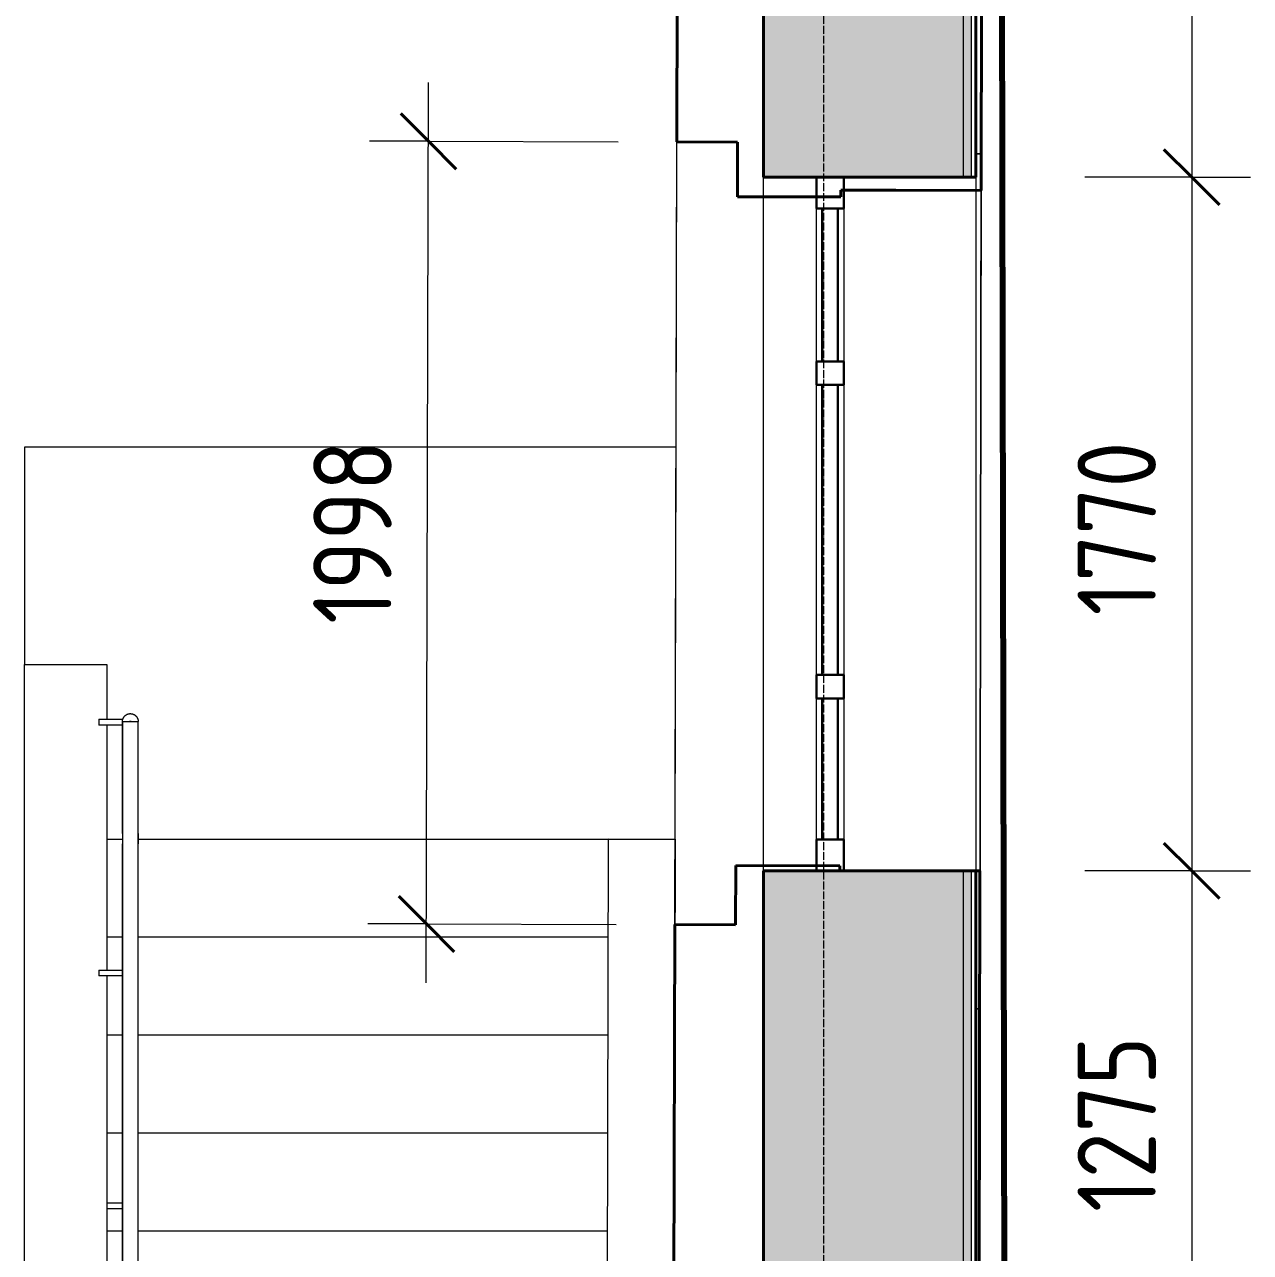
# Model space of a CAD drawing. Header units: millimetres. Extents: x -11886 to 68941, y -8130 to 45506.
# Drawn here: x 16569 to 19699, y 27360 to 30494 of the extents above; entities that cross this region are included whole.
import ezdxf

# ---------------------------------------------------------------- set-up
doc = ezdxf.new("R2010")
doc.units = ezdxf.units.MM
doc.linetypes.add('ADSK_Линия сетки', pattern=[25, 20, -2.5, 0, -2.5])
for name, color, linetype, lineweight in [('Витраж', 7, 'Continuous', 18), ('Лестницы', 7, 'Continuous', 18), ('Ограждение', 7, 'Continuous', 18), ('Оси', 7, 'Continuous', 9), ('Панели витража', 7, 'Continuous', 18), ('Перекрытие', 7, 'Continuous', 18), ('Размеры', 7, 'Continuous', 9), ('Размеры-100', 7, 'Continuous', 9), ('Стены', 7, 'Continuous', 18), ('Стены внутренние', 7, 'Continuous', 18), ('Стены наружные', 7, 'Continuous', 18), ('Стены штриховка', 7, 'Continuous', 18), ('стояки', 7, 'Continuous', 9)]:
    doc.layers.add(name, color=color, linetype=linetype, lineweight=lineweight)
for name, color, linetype, lineweight, true_color in [('Линии', 7, 'Continuous', 9, 0x00a600), ('планы со стояками отопление_dwg', 7, 'Continuous', 9, 0x767676), ('Стены разрез', 7, 'Continuous', 40, 0xbb5389)]:
    doc.layers.add(name, color=color, linetype=linetype, lineweight=lineweight, true_color=true_color)
doc.styles.add('GOST Common_1', font='GOST_Common.ttf', dxfattribs={"width": 0.9, "height": 200})
doc.dimstyles.new('ADSK_Основной_2_мм_Округление_до_1_мм', dxfattribs={"dimscale": 304.8, "dimtxt": 201.142999, "dimasz": 0.463911, "dimexe": 0.492126, "dimexo": 0.492126, "dimgap": 0.098425, "dimtad": 1, "dimdec": 0, "dimdsep": 46, "dimtxsty": 'GOST Common_1', "dimblk1": 'OBLIQUE', "dimblk2": 'OBLIQUE', "dimsah": 1, "dimcen": 0.09, "dimdle": 0.492126, "dimazin": 2, "dimtfac": 1, "dimtdec": 4, "dimtix": 1, "dimtmove": 0, "dimatfit": 3, "dimfxl": 1, "dimtvp": 1, "dimtolj": 1, "dimtzin": 0, "dimlwd": 20, "dimlwe": 20, "dimarcsym": 2})
doc.dimstyles.new('ADSK_Основной_2_мм_Округление_до_1_мм_2', dxfattribs={"dimscale": 304.8, "dimtxt": 201.142999, "dimasz": 0.463911, "dimexe": 0.492126, "dimexo": 0.492126, "dimgap": 0.098425, "dimtad": 1, "dimdec": 0, "dimdsep": 46, "dimtxsty": 'GOST Common_1', "dimblk1": 'OBLIQUE', "dimblk2": 'OBLIQUE', "dimsah": 1, "dimcen": 0.09, "dimdle": 0.492126, "dimazin": 2, "dimtfac": 1, "dimtdec": 4, "dimtix": 1, "dimtmove": 0, "dimatfit": 3, "dimfxl": 1, "dimtvp": 1, "dimtolj": 1, "dimtzin": 0, "dimlwd": 20, "dimlwe": 20, "dimarcsym": 2})

# ---------------------------------------------------------------- blocks, each defined once
blk = doc.blocks.new('Существующие стены 1 эт - Существующие стены 1 эт-653793-01 План 1-го этажа кладочный')
at = {"layer": 'Стены', "color": 243, "true_color": 0xbb5389}
for p, q in [((19012.4, 30845.6), (19011.3, 30163.6)), ((18232.6, 29415.1), (18235.6, 30592.8)), ((18229.5, 28196.6), (18234.6, 30194.2)), ((18389.5, 30193.8), (18234.6, 30194.2)), ((18389.2, 30054.4), (18389.5, 30193.8)), ((18997.7, 30163.6), (19011.3, 30163.6)), ((19011.3, 30163.6), (18997.7, 30163.6)), ((19011.3, 30163.6), (19007.8, 27981.6)), ((19007.8, 27981.6), (19011.3, 30163.6)), ((19011.3, 30163.6), (19007.8, 27981.6)), ((18590.8, 30053.9), (18389.2, 30054.4)), ((18793.5, 30070.9), (18660.8, 30071.2)), ((19011.2, 30070.6), (18793.5, 30070.9)), ((19011.2, 30070.6), (19008.3, 28333.6)), ((18384.5, 28196.2), (18384.8, 28347.4)), ((18384.8, 28347.4), (18590.8, 28346.8)), ((18997.8, 28333.6), (19008.3, 28333.6)), ((18229.5, 28196.6), (18384.5, 28196.2)), ((19007.8, 27981.6), (18997.8, 27981.6)), ((18997.8, 27981.6), (19007.8, 27981.6)), ((19007.8, 27981.6), (19006.4, 27131.6))]:
    blk.add_line(p, q, dxfattribs=at)
at = {"layer": 'Стены разрез'}
for p, q in [((19011.2, 30070.6), (19013.3, 31380.6)), ((18235.6, 30592.8), (18234.6, 30194.2)), ((18234.6, 30194.2), (18389.5, 30193.8)), ((18389.5, 30193.8), (18389.2, 30054.4)), ((18389.2, 30054.4), (18653.4, 30053.7)), ((18653.4, 30053.7), (18653.5, 30071.2)), ((18653.5, 30071.2), (18793.5, 30070.9)), ((18793.5, 30070.9), (19011.2, 30070.6)), ((18384.8, 28347.4), (18384.5, 28196.2)), ((18650.6, 28346.7), (18384.8, 28347.4)), ((18650.6, 28334.1), (18650.6, 28346.7)), ((18790.6, 28333.9), (18650.6, 28334.1)), ((19008.3, 28333.6), (18790.6, 28333.9)), ((19006.2, 27016.6), (19008.3, 28333.6)), ((18229.5, 28196.6), (18226.9, 27153.1)), ((18384.5, 28196.2), (18229.5, 28196.6))]:
    blk.add_line(p, q, dxfattribs=at)
blk = doc.blocks.new('Тип перил - Перила_Внутренний_-1199917-01 План 1-го этажа кладочный')
at = {"layer": 'Ограждение'}
for p, q in [((16819.3, 28715.1), (16819.3, 28429.4)), ((16841.6, 28715.1), (16836.9, 28715.1)), ((16859.3, 28429.4), (16859.3, 28715.1)), ((16819.3, 28413.6), (16819.3, 24187.8)), ((16859.3, 24187.8), (16859.3, 28413.6)), ((16819.3, 24150.9), (16819.3, 23865.1)), ((16859.3, 23865.1), (16859.3, 24150.9)), ((16836.9, 23865.1), (16841.6, 23865.1))]:
    blk.add_line(p, q, dxfattribs=at)
at = {"layer": 'Ограждение', "flags": 128}
for points in [[(16819.3, 28429.4), (16819.3, 28428.2), (16819.3, 28427), (16819.3, 28425.8), (16819.3, 28424.7), (16819.3, 28423.5), (16819.3, 28422.3), (16819.3, 28421.1), (16819.3, 28420), (16819.3, 28418.9), (16819.3, 28417.7), (16819.3, 28416.7), (16819.3, 28415.6), (16819.3, 28414.5), (16819.3, 28413.6)], [(16859.3, 28413.6), (16859.3, 28414.6), (16859.3, 28415.7), (16859.3, 28416.7), (16859.3, 28417.8), (16859.3, 28419), (16859.3, 28420.1), (16859.3, 28421.2), (16859.3, 28422.4), (16859.3, 28423.6), (16859.3, 28424.8), (16859.3, 28425.9), (16859.3, 28427.1), (16859.3, 28428.3), (16859.3, 28429.4)], [(16819.3, 24150.9), (16819.3, 24153.7), (16819.3, 24156.5), (16819.3, 24159.2), (16819.3, 24162), (16819.3, 24164.8), (16819.3, 24167.5), (16819.3, 24170.2), (16819.3, 24172.9), (16819.3, 24175.5), (16819.3, 24178.1), (16819.3, 24180.7), (16819.3, 24183.2), (16819.3, 24185.6), (16819.3, 24187.8)], [(16859.3, 24187.8), (16859.3, 24185.4), (16859.3, 24183), (16859.3, 24180.5), (16859.3, 24177.9), (16859.3, 24175.3), (16859.3, 24172.7), (16859.3, 24170), (16859.3, 24167.3), (16859.3, 24164.5), (16859.3, 24161.8), (16859.3, 24159), (16859.3, 24156.2), (16859.3, 24153.4), (16859.3, 24150.9)]]:
    blk.add_lwpolyline(points, dxfattribs=at)
blk = doc.blocks.new('Тип перил - D40-V9-01 План 1-го этажа кладочный')
at = {"layer": 'Ограждение', "flags": 128}
for points in [[(0, 20), (0.8, 20), (1.6, 19.9), (2.4, 19.9), (3.2, 19.7), (4, 19.6), (4.8, 19.4), (5.5, 19.2), (6.3, 19), (7, 18.7), (7.8, 18.4), (8.5, 18.1), (9.2, 17.7), (9.9, 17.4), (10.6, 16.9), (11.3, 16.5), (11.9, 16), (12.6, 15.6), (13.2, 15), (13.8, 14.5), (14.3, 13.9), (14.9, 13.3), (15.4, 12.7), (15.9, 12.1), (16.4, 11.5), (16.8, 10.8), (17.2, 10.1), (17.6, 9.4), (18, 8.7), (18.3, 8), (18.6, 7.2), (18.9, 6.5), (19.2, 5.7), (19.4, 5), (19.6, 4.2), (19.7, 3.4), (19.8, 2.6), (19.9, 1.8), (20, 1), (20, 0.2), (20, 0)], [(20, 0), (20, -0.8), (19.9, -1.6), (19.9, -2.4), (19.7, -3.2), (19.6, -4), (19.4, -4.8), (19.2, -5.5), (19, -6.3), (18.7, -7), (18.4, -7.8), (18.1, -8.5), (17.7, -9.2), (17.4, -9.9), (16.9, -10.6), (16.5, -11.3), (16, -11.9), (15.6, -12.6), (15, -13.2), (14.5, -13.8), (13.9, -14.3), (13.3, -14.9), (12.7, -15.4), (12.1, -15.9), (11.5, -16.4), (10.8, -16.8), (10.1, -17.2), (9.4, -17.6), (8.7, -18), (8, -18.3), (7.2, -18.6), (6.5, -18.9), (5.7, -19.2), (5, -19.4), (4.2, -19.6), (3.4, -19.7), (2.6, -19.8), (1.8, -19.9), (1, -20), (0.2, -20), (0, -20)]]:
    blk.add_lwpolyline(points, dxfattribs=at)
blk = doc.blocks.new('Тип перил - Перила_Внутренний_-V10-01 План 1-го этажа кладочный')
at = {"layer": 'Ограждение'}
for p, q in [((16819.3, 28715.1), (16859.3, 28715.1)), ((16819.3, 28429.4), (16819.3, 28715.1)), ((16859.3, 28429.4), (16859.3, 28715.1)), ((16819.3, 28429.4), (16819.3, 28403)), ((16859.3, 28429.4), (16859.3, 28403)), ((16819.3, 24177.3), (16819.3, 28403)), ((16859.3, 24177.3), (16859.3, 28403)), ((16819.3, 24150.9), (16819.3, 24177.3)), ((16859.3, 24150.9), (16859.3, 24177.3)), ((16819.3, 23865.1), (16819.3, 24150.9)), ((16859.3, 23865.1), (16859.3, 24150.9)), ((16819.3, 23865.1), (16859.3, 23865.1))]:
    blk.add_line(p, q, dxfattribs=at)
blk = doc.blocks.new('Тип перил - Перила_Внутренний_-1199930-01 План 1-го этажа кладочный')
at = {"layer": 'Ограждение', "flags": 128}
for points in [[(16819.3, 28429.4), (16819.3, 28428.2), (16819.3, 28427), (16819.3, 28425.8), (16819.3, 28424.7), (16819.3, 28423.5), (16819.3, 28422.3), (16819.3, 28421.1), (16819.3, 28420), (16819.3, 28418.9), (16819.3, 28417.7), (16819.3, 28416.7)], [(16859.3, 28416.7), (16859.3, 28417.8), (16859.3, 28419), (16859.3, 28420.1), (16859.3, 28421.2), (16859.3, 28422.4), (16859.3, 28423.6), (16859.3, 28424.8), (16859.3, 28425.9), (16859.3, 28427.1), (16859.3, 28428.3)], [(16819.3, 24150.9), (16819.3, 24153.7), (16819.3, 24156.5), (16819.3, 24159.2), (16819.3, 24162), (16819.3, 24164.8), (16819.3, 24167.5), (16819.3, 24170.1)], [(16859.3, 24177.3), (16859.3, 24175.3), (16859.3, 24172.7), (16859.3, 24170.1)]]:
    blk.add_lwpolyline(points, dxfattribs=at)
blk = doc.blocks.new('Тип перил - D40-V11-01 План 1-го этажа кладочный')
at = {"layer": 'Ограждение', "flags": 128}
for points in [[(5.5, 19.2), (6.3, 19), (7, 18.7), (7.8, 18.4), (8.5, 18.1), (9.2, 17.7), (9.9, 17.4), (10.6, 16.9), (11.3, 16.5), (11.9, 16), (12.6, 15.6), (13.2, 15), (13.8, 14.5), (14.3, 13.9), (14.9, 13.3), (15.4, 12.7), (15.9, 12.1), (16.4, 11.5), (16.8, 10.8), (17.2, 10.1), (17.6, 9.4), (18, 8.7), (18.3, 8), (18.6, 7.2), (18.9, 6.5), (19.2, 5.7), (19.4, 5), (19.6, 4.2), (19.7, 3.4), (19.8, 2.6), (19.9, 1.8), (20, 1), (20, 0.2), (20, 0)], [(9.4, -17.6), (8.7, -18), (8, -18.3), (7.2, -18.6), (6.5, -18.9), (5.7, -19.2), (5, -19.4), (4.2, -19.6)], [(20, 0), (20, -0.8), (19.9, -1.6), (19.9, -2.4), (19.7, -3.2), (19.6, -4), (19.4, -4.8), (19.2, -5.5), (19, -6.3), (18.7, -7), (18.4, -7.8), (18.1, -8.5), (17.7, -9.2), (17.4, -9.9), (16.9, -10.6), (16.5, -11.3), (16, -11.9), (15.6, -12.6), (15, -13.2), (14.5, -13.8), (13.9, -14.3), (13.3, -14.9), (12.7, -15.4), (12.1, -15.9), (11.5, -16.4), (10.8, -16.8), (10.1, -17.2)]]:
    blk.add_lwpolyline(points, dxfattribs=at)
blk = doc.blocks.new('Тип перил - Перила_Внутренний_-V12-01 План 1-го этажа кладочный')
at = {"layer": 'Ограждение'}
for p, q in [((16819.3, 28429.4), (16819.3, 28413.5)), ((16859.3, 28429.4), (16859.3, 28413.5)), ((16819.3, 24150.9), (16819.3, 24170.3)), ((16859.3, 24170.3), (16859.3, 24177.3))]:
    blk.add_line(p, q, dxfattribs=at)
blk = doc.blocks.new('ADSK_Ограждение_Опоры_Г_образная - D15 высота60 консоль80-139754-01 План 1-го этажа кладочный')
at = {"layer": 'Линии', "color": 8, "lineweight": 18, "true_color": 0x808080}
for p, q in [((-7.5, 20), (-7.5, 60)), ((7.5, 60), (7.5, 20))]:
    blk.add_line(p, q, dxfattribs=at)
blk = doc.blocks.new('ADSK_Ограждение_Опоры_Г_образная - D15 высота60 консоль80-V6-01 План 1-го этажа кладочный')
at = {"layer": 'Ограждение'}
for p, q in [((-7.5, 20), (-7.5, 80)), ((0, 80), (-7.5, 80)), ((7.5, 80), (0, 80)), ((7.5, 80), (7.5, 20))]:
    blk.add_line(p, q, dxfattribs=at)
blk = doc.blocks.new('ADSK_Ограждение_Опоры_Г_образная - D15 высота60 консоль80-V13-01 План 1-го этажа кладочный')
at = {"layer": 'Ограждение'}
for p, q in [((-7.5, 20), (-7.5, 80)), ((0, 80), (-7.5, 80)), ((7.5, 80), (0, 80)), ((7.5, 80), (7.5, 18))]:
    blk.add_line(p, q, dxfattribs=at)
blk = doc.blocks.new('Системная панель - _AR_Стекло_40мм_привязка по центру-1439129-01 План 1-го этажа кладочный')
at = {"layer": 'Панели витража', "lineweight": 30}
for p, q in [((180, 20), (-180, 20)), ((-180, 20), (-180, -20)), ((180, -20), (180, 20)), ((-180, -20), (180, -20))]:
    blk.add_line(p, q, dxfattribs=at)
blk = doc.blocks.new('Прямоугольный импост - 70х20_60мм-1439130-01 План 1-го этажа кладочный')
at = {"layer": 'Витраж', "lineweight": 30}
for p, q in [((-80, 35), (0, 35)), ((-80, -35), (-80, 35)), ((0, 35), (0, -35)), ((0, -35), (-80, -35))]:
    blk.add_line(p, q, dxfattribs=at)
blk = doc.blocks.new('Прямоугольный импост - 70х20_60мм-1439131-01 План 1-го этажа кладочный')
at = {"layer": 'Витраж', "lineweight": 30}
for p, q in [((0, 35), (-80, 35)), ((-80, 35), (-80, -35)), ((0, -35), (0, 35)), ((-80, -35), (0, -35))]:
    blk.add_line(p, q, dxfattribs=at)
blk = doc.blocks.new('Системная панель - _AR_Стекло_40мм_привязка по центру-1441798-01 План 1-го этажа кладочный')
at = {"layer": 'Панели витража', "lineweight": 30}
for p, q in [((195, 20), (-195, 20)), ((-195, 20), (-195, -20)), ((195, -20), (195, 20)), ((-195, -20), (195, -20))]:
    blk.add_line(p, q, dxfattribs=at)
blk = doc.blocks.new('Системная панель - _AR_Стекло_40мм_привязка по центру-1439195-01 План 1-го этажа кладочный')
at = {"layer": 'Панели витража', "lineweight": 30}
for p, q in [((370, 20), (-370, 20)), ((-370, 20), (-370, -20)), ((370, -20), (370, 20)), ((-370, -20), (370, -20))]:
    blk.add_line(p, q, dxfattribs=at)
blk = doc.blocks.new('Прямоугольный импост - 70х60мм-1439194-01 План 1-го этажа кладочный')
at = {"layer": 'Витраж', "lineweight": 30}
for p, q in [((-30, 35), (30, 35)), ((-30, -35), (-30, 35)), ((30, 35), (30, -35)), ((30, -35), (-30, -35))]:
    blk.add_line(p, q, dxfattribs=at)
blk = doc.blocks.new('Прямоугольный импост - 70х60мм-1426887-01 План 1-го этажа кладочный')
at = {"layer": 'Витраж'}
for p, q in [((-6143.8, 27336.3), (-6143.8, 27726.3)), ((-6073.8, 27726.3), (-6073.8, 27336.3))]:
    blk.add_line(p, q, dxfattribs=at)
blk = doc.blocks.new('Прямоугольный импост - 70х60мм-1225009-01 План 1-го этажа кладочный')
at = {"layer": 'Витраж'}
for p, q in [((-6006, 9731.9), (-6006, 10091.9)), ((-5936, 10091.9), (-5936, 9731.9))]:
    blk.add_line(p, q, dxfattribs=at)
blk = doc.blocks.new('Прямоугольный импост - 70х60мм-V41-01 План 1-го этажа кладочный')
at = {"layer": 'Витраж'}
for p, q in [((18590.8, 22747.1), (18590.8, 23487.1)), ((18660.8, 23487.1), (18660.8, 22747.1))]:
    blk.add_line(p, q, dxfattribs=at)
blk = doc.blocks.new('планы со стояками отопление_dwg-1484427-01 План 1-го этажа кладочный')
at = {"layer": 'стояки', "color": 40, "lineweight": 80, "true_color": 0xffbf00}
blk.add_line((191438.4, 198942.1), (191476.8, 176908.9), dxfattribs=at)
blk = doc.blocks.new('DIMBLOCK13-01 План 1-го этажа кладочный')
at = {"layer": 'Размеры-100', "lineweight": 20, "transparency": 16777216}
for p, q in [((17594.8, 28048.2), (17600.6, 30345.8)), ((17600.2, 30195.8), (17450.2, 30196.2)), ((17600.2, 30195.8), (18084.6, 30194.6)), ((17595.2, 28198.2), (17445.2, 28198.6)), ((17595.2, 28198.2), (18079.5, 28197))]:
    blk.add_line(p, q, dxfattribs=at)
at = {"layer": 'Размеры-100', "lineweight": 40, "transparency": 16777216}
for p, q in [((17600.2, 30195.8), (17529.7, 30266.7)), ((17600.2, 30195.8), (17670.8, 30124.9)), ((17595.2, 28198.2), (17524.7, 28269.1)), ((17595.2, 28198.2), (17665.7, 28127.3))]:
    blk.add_line(p, q, dxfattribs=at)
at = {"layer": 'Размеры-100', "color": 0, "lineweight": 20, "transparency": 16777216, "insert": (17305.8, 28964.2), "char_height": 200, "width": 560.473, "attachment_point": 1, "rotation": 89.8547, "line_spacing_factor": 1.022761, "style": 'GOST Common_1'}
blk.add_mtext('1998', dxfattribs=at)
blk = doc.blocks.new('_Oblique')
at = {"color": 0, "linetype": 'ByBlock', "lineweight": -2}
blk.add_line((-0.5, -0.5), (0.5, 0.5), dxfattribs=at)
blk = doc.blocks.new('DIMBLOCK663-01 План 1-го этажа кладочный')
at = {"layer": 'Размеры-100', "lineweight": 40, "transparency": 16777216}
for p, q in [((19548.8, 31381.2), (19478.1, 31451.9)), ((19548.8, 31381.2), (19619.5, 31310.5)), ((19548.8, 30104.1), (19478.1, 30174.8)), ((19548.8, 30104.1), (19619.5, 30033.4))]:
    blk.add_line(p, q, dxfattribs=at)
at = {"layer": 'Размеры-100', "lineweight": 20, "transparency": 16777216}
for p, q in [((19548.8, 31381.2), (19275.8, 31381.2)), ((19548.8, 31381.2), (19548.8, 30104.1)), ((19548.8, 31381.2), (19698.8, 31381.2)), ((19548.8, 30104.1), (19275.8, 30104.1)), ((19548.8, 30104.1), (19698.8, 30104.1))]:
    blk.add_line(p, q, dxfattribs=at)
at = {"layer": 'Размеры-100', "color": 0, "lineweight": 20, "transparency": 16777216, "insert": (19257.4, 30509.1), "char_height": 200, "width": 560.473, "attachment_point": 1, "rotation": 90, "line_spacing_factor": 1.022761, "style": 'GOST Common_1'}
blk.add_mtext('1277', dxfattribs=at)
blk = doc.blocks.new('DIMBLOCK664-01 План 1-го этажа кладочный')
at = {"layer": 'Размеры-100', "lineweight": 40, "transparency": 16777216}
for p, q in [((19548.8, 30104.1), (19478.1, 30174.8)), ((19548.8, 30104.1), (19619.5, 30033.4)), ((19548.8, 28334.1), (19478.1, 28404.8)), ((19548.8, 28334.1), (19619.5, 28263.4))]:
    blk.add_line(p, q, dxfattribs=at)
at = {"layer": 'Размеры-100', "lineweight": 20, "transparency": 16777216}
for p, q in [((19548.8, 30104.1), (19275.8, 30104.1)), ((19548.8, 30104.1), (19548.8, 28334.1)), ((19548.8, 30104.1), (19698.8, 30104.1)), ((19548.8, 28334.1), (19275.8, 28334.1)), ((19548.8, 28334.1), (19698.8, 28334.1))]:
    blk.add_line(p, q, dxfattribs=at)
at = {"layer": 'Размеры-100', "color": 0, "lineweight": 20, "transparency": 16777216, "insert": (19257.4, 28985.6), "char_height": 200, "width": 560.473, "attachment_point": 1, "rotation": 90, "line_spacing_factor": 1.022761, "style": 'GOST Common_1'}
blk.add_mtext('1770', dxfattribs=at)
blk = doc.blocks.new('DIMBLOCK665-01 План 1-го этажа кладочный')
at = {"layer": 'Размеры-100', "lineweight": 40, "transparency": 16777216}
for p, q in [((19548.8, 28334.1), (19478.1, 28404.8)), ((19548.8, 28334.1), (19619.5, 28263.4)), ((19548.8, 27059.2), (19478.1, 27129.9)), ((19548.8, 27059.2), (19619.5, 26988.5))]:
    blk.add_line(p, q, dxfattribs=at)
at = {"layer": 'Размеры-100', "lineweight": 20, "transparency": 16777216}
for p, q in [((19548.8, 28334.1), (19275.8, 28334.1)), ((19548.8, 28334.1), (19548.8, 27059.2)), ((19548.8, 28334.1), (19698.8, 28334.1)), ((19548.8, 27059.2), (19275.8, 27059.2)), ((19548.8, 27059.2), (19698.8, 27059.2))]:
    blk.add_line(p, q, dxfattribs=at)
at = {"layer": 'Размеры-100', "color": 0, "lineweight": 20, "transparency": 16777216, "insert": (19257.4, 27463.1), "char_height": 200, "width": 560.473, "attachment_point": 1, "rotation": 90, "line_spacing_factor": 1.022761, "style": 'GOST Common_1'}
blk.add_mtext('1275', dxfattribs=at)

msp = doc.modelspace()

# ---------------------------------------------------------------- hatches: boundary and pattern name
at = {"layer": 'Стены внутренние', "lineweight": 9}
h = msp.add_hatch(dxfattribs=at)
h.set_pattern_fill('FP_2', color=256, style=0, pattern_type=2)
h.set_pattern_definition([(0, (0, 0), (406.4, 101.6), [33.528, -271.272, 33.528, -271.272, -1625.6]), (0, (0, 0), (406.4, 101.6), [-609.6, 33.528, -576.072, 33.528, -271.272, -711.2]), (0, (0, 0), (406.4, 101.6), [-1524, 33.528, -169.672, 33.528, -474.472]), (120, (152.4, 50.8), (-291.18818, 301.15272), [33.528, -271.272, 33.528, -271.272, -1625.6]), (120, (152.4, 50.8), (-291.18818, 301.15272), [-609.6, 33.528, -576.072, 33.528, -271.272, -711.2]), (120, (152.4, 50.8), (-291.18818, 301.15272), [-1524, 33.528, -169.672, 33.528, -474.472]), (240, (203.2, 254), (-115.21182, -402.75272), [33.528, -271.272, 33.528, -271.272, -1625.6]), (240, (203.2, 254), (-115.21182, -402.75272), [-609.6, 33.528, -576.072, 33.528, -271.272, -711.2]), (240, (203.2, 254), (-115.21182, -402.75272), [-1524, 33.528, -169.672, 33.528, -474.472])])
h.paths.add_polyline_path([(18965.8, 20652.5), (18985.8, 20652.5), (18985.8, 22247.1), (18965.8, 22246.5), (18965.8, 20673.6)])
h.paths.add_polyline_path([(18985.8, 24017.1), (18985.8, 25289.2), (18965.8, 25289.2), (18965.8, 24017.1)])
h.paths.add_polyline_path([(18985.8, 27059.2), (18985.8, 28334.1), (18965.8, 28333.6), (18965.8, 27059.2)])
h.paths.add_polyline_path([(18965.8, 30104.1), (18985.8, 30104.1), (18985.8, 31381.2), (18965.8, 31380.6), (18965.8, 30163.6)])
h.paths.add_polyline_path([(18965.8, 33151.2), (18985.8, 33151.2), (18985.8, 34431.2), (18965.8, 34430.6), (18965.8, 33439)])
h.paths.add_polyline_path([(18985.8, 36201.2), (18985.8, 37474.2), (18965.8, 37473.6), (18965.8, 36201.2)])
h.paths.add_polyline_path([(18965.8, 39244.2), (18985.8, 39244.2), (18985.8, 40490.2), (18965.8, 40489.6), (18965.8, 39253.6)])
h.paths.add_polyline_path([(18965.8, 42260.2), (18985.8, 42260.2), (18985.8, 43015.1), (18965.8, 43015.1), (18965.8, 42351.4)])
at = {"layer": 'Стены наружные', "true_color": 0xc0c0c0}
h = msp.add_hatch(color=9, dxfattribs=at)
h.paths.add_polyline_path([(18455.8, 20408.6), (18945.5, 20408.6), (18945.1, 20652.4), (18965.8, 20652.5), (18965.8, 22247.1), (18455.8, 22246.8), (18455.8, 20420.5)])
h.paths.add_polyline_path([(18965.8, 24017.1), (18965.8, 25289.2), (18455.8, 25289.2), (18455.8, 24017.1), (18882.8, 24017.1)])
h.paths.add_polyline_path([(18965.8, 27059.2), (18965.8, 28334.1), (18455.8, 28334.1), (18455.8, 27059.2), (18882.8, 27059.2)])
h.paths.add_polyline_path([(18965.8, 30104.1), (18965.8, 31381.2), (18455.8, 31381), (18455.8, 30104.1), (18882.8, 30104.1)])
h.paths.add_polyline_path([(18882.8, 33151.2), (18965.8, 33151.2), (18965.8, 34431.2), (18455.8, 34431.2), (18455.8, 33151.2)])
h.paths.add_polyline_path([(18882.8, 36201.2), (18965.8, 36201.2), (18965.8, 37474.2), (18455.8, 37474.2), (18455.8, 36201.2)])
h.paths.add_polyline_path([(18455.8, 39244.2), (18965.8, 39244.2), (18965.8, 40490.2), (18455.8, 40490.2), (18455.8, 39848.3)])
h.paths.add_polyline_path([(18882.8, 42260.2), (18965.8, 42260.2), (18965.8, 43015.1), (18455.8, 43015.1), (18455.8, 42260.2), (18677.2, 42260.2)])

# ---------------------------------------------------------------- linework, layer by layer
at = {"layer": 'Лестницы'}
for p, q in [((16779.3, 28165.1), (16819.3, 28165.1)), ((16779.3, 28165.1), (16819.3, 28165.1)), ((16859.3, 28165.1), (18059.4, 28165.1)), ((16859.3, 28165.1), (18059.4, 28165.1)), ((16779.3, 27915.1), (16819.3, 27915.1)), ((16779.3, 27915.1), (16819.3, 27915.1)), ((16859.3, 27915.1), (18058.8, 27915.1)), ((16859.3, 27915.1), (18058.8, 27915.1)), ((16779.3, 27665.1), (16819.3, 27665.1)), ((16779.3, 27665.1), (16819.3, 27665.1)), ((16859.3, 27665.1), (18058.2, 27665.1)), ((16859.3, 27665.1), (18058.2, 27665.1)), ((16779.3, 27415.1), (16819.3, 27415.1)), ((16779.3, 27415.1), (16819.3, 27415.1)), ((16859.3, 27415.1), (18057.5, 27415.1)), ((16859.3, 27415.1), (18057.5, 27415.1))]:
    msp.add_line(p, q, dxfattribs=at)
at = {"layer": 'Линии', "color": 8, "lineweight": 18, "true_color": 0x808080}
for p, q in [((16569.3, 21075.9), (16569.3, 28860.1)), ((16569.3, 28860.1), (16779.3, 28860.1)), ((16779.3, 28860.1), (16779.3, 28720.4)), ((16779.3, 28705.9), (16779.3, 28080.4)), ((18041.9, 21243.3), (18060.1, 28415.4)), ((18060.1, 28415.4), (18230.1, 28414.9)), ((18230.1, 28414.9), (18211.4, 21073)), ((16779.3, 28065.9), (16779.3, 21075.5))]:
    msp.add_line(p, q, dxfattribs=at)
at = {"layer": 'Оси', "linetype": 'ADSK_Линия сетки'}
msp.add_line((18609.9, -7330.4), (18609.9, 44534.8), dxfattribs=at)
at = {"layer": 'Перекрытие', "color": 136, "true_color": 0x008080}
for p, q in [((18232.6, 29415.1), (16569.3, 29415.1)), ((16569.3, 29415.1), (16569.3, 28860.1)), ((18230.1, 28415.1), (18232.6, 29415.1)), ((16779.3, 28415.1), (16819.4, 28415.1)), ((16859.2, 28415.1), (18230.1, 28415.1))]:
    msp.add_line(p, q, dxfattribs=at)
at = {"layer": 'Стены внутренние'}
for p, q in [((18965.8, 31381.2), (18965.8, 30104.1)), ((18997.8, 30104.1), (18997.8, 28334.1)), ((18965.8, 28334.1), (18965.8, 27059.2))]:
    msp.add_line(p, q, dxfattribs=at)
at = {"layer": 'Стены внутренние', "lineweight": 40}
for p, q in [((18997.8, 30104.1), (18997.8, 31381.2)), ((18965.8, 30104.1), (18997.8, 30104.1)), ((18997.8, 28334.1), (18965.8, 28334.1)), ((18997.8, 27059.2), (18997.8, 28334.1))]:
    msp.add_line(p, q, dxfattribs=at)
at = {"layer": 'Стены наружные', "lineweight": 40}
for p, q in [((18455.8, 31381.2), (18455.8, 30104.1)), ((18455.8, 30104.1), (18965.8, 30104.1)), ((18455.8, 28334.1), (18455.8, 27059.2)), ((18965.8, 28334.1), (18455.8, 28334.1))]:
    msp.add_line(p, q, dxfattribs=at)
at = {"layer": 'Стены наружные'}
msp.add_line((18455.8, 28334.1), (18455.8, 30104.1), dxfattribs=at)
at = {"layer": 'Стены штриховка'}
for p, q in [((18985.8, 31381.2), (18985.8, 30104.1)), ((18995.8, 31381.2), (18995.8, 30104.1)), ((18985.8, 28334.1), (18985.8, 27059.2)), ((18995.8, 28334.1), (18995.8, 27059.2))]:
    msp.add_line(p, q, dxfattribs=at)

# ---------------------------------------------------------------- block references
at = {"layer": 'Витраж', "extrusion": (0, 0, -1), "rotation": 90.00000000000007}
for name, p in [('Прямоугольный импост - 70х20_60мм-1439130-01 План 1-го этажа кладочный', (-18625.8, 30104.1)), ('Прямоугольный импост - 70х60мм-1439194-01 План 1-го этажа кладочный', (-18625.8, 29604.1)), ('Прямоугольный импост - 70х60мм-1439194-01 План 1-го этажа кладочный', (-18625.8, 28804.1))]:
    msp.add_blockref(name, p, dxfattribs=at)
at = {"layer": 'Витраж'}
for name, p in [('Прямоугольный импост - 70х60мм-1426887-01 План 1-го этажа кладочный', (24734.6, 2297.8)), ('Прямоугольный импост - 70х60мм-V41-01 План 1-го этажа кладочный', (0, 6087.1)), ('Прямоугольный импост - 70х60мм-1225009-01 План 1-го этажа кладочный', (24596.9, 18682.2))]:
    msp.add_blockref(name, p, dxfattribs=at)
at = {"layer": 'Витраж', "rotation": 269.9999999999999}
msp.add_blockref('Прямоугольный импост - 70х20_60мм-1439131-01 План 1-го этажа кладочный', (18625.8, 28334.1), dxfattribs=at)
at = {"layer": 'Линии', "color": 8, "lineweight": 18, "true_color": 0x808080, "rotation": 89.99999999999991}
msp.add_blockref('ADSK_Ограждение_Опоры_Г_образная - D15 высота60 консоль80-139754-01 План 1-го этажа кладочный', (16839.3, 27478.8), dxfattribs=at)
at = {"layer": 'Ограждение'}
for name, p, rotation in [('ADSK_Ограждение_Опоры_Г_образная - D15 высота60 консоль80-V13-01 План 1-го этажа кладочный', (16839.3, 28713.1), 90), ('Тип перил - D40-V9-01 План 1-го этажа кладочный', (16839.3, 28715.1), 90), ('Тип перил - D40-V11-01 План 1-го этажа кладочный', (16839.3, 28715.1), 90), ('ADSK_Ограждение_Опоры_Г_образная - D15 высота60 консоль80-V6-01 План 1-го этажа кладочный', (16839.3, 28073.2), 89.99999999999991)]:
    msp.add_blockref(name, p, dxfattribs=dict(at, rotation=rotation))
for name in ['Тип перил - Перила_Внутренний_-1199917-01 План 1-го этажа кладочный', 'Тип перил - Перила_Внутренний_-V10-01 План 1-го этажа кладочный', 'Тип перил - Перила_Внутренний_-1199930-01 План 1-го этажа кладочный', 'Тип перил - Перила_Внутренний_-V12-01 План 1-го этажа кладочный']:
    msp.add_blockref(name, (0, 0), dxfattribs=at)
at = {"layer": 'Панели витража', "rotation": 89.99999999999993}
for name, p in [('Системная панель - _AR_Стекло_40мм_привязка по центру-1441798-01 План 1-го этажа кладочный', (18625.8, 29829.1)), ('Системная панель - _AR_Стекло_40мм_привязка по центру-1439195-01 План 1-го этажа кладочный', (18625.8, 29204.1)), ('Системная панель - _AR_Стекло_40мм_привязка по центру-1439129-01 План 1-го этажа кладочный', (18625.8, 28594.1))]:
    msp.add_blockref(name, p, dxfattribs=at)
at = {"layer": 'планы со стояками отопление_dwg', "color": 6, "true_color": 0xff00ff}
msp.add_blockref('планы со стояками отопление_dwg-1484427-01 План 1-го этажа кладочный', (-172395.5, -156077), dxfattribs=at)
at = {"layer": 'Стены разрез'}
msp.add_blockref('Существующие стены 1 эт - Существующие стены 1 эт-653793-01 План 1-го этажа кладочный', (0, 0), dxfattribs=at)

# ---------------------------------------------------------------- dimensions: what is measured, and where the dimension line sits
at = {"layer": 'Размеры', "lineweight": 20}
for base, p1, p2, angle, dimstyle, override, picture, middle in [((19548.8, 30104.1), (19125.8, 31381.2), (19125.8, 30104.1), 90, 'ADSK_Основной_2_мм_Округление_до_1_мм_2', {"dimpost": '<>', "dimfxl": 1277.049131}, 'DIMBLOCK663-01 План 1-го этажа кладочный', (19418.8, 30742.7)), ((17600.2, 30195.8), (18229.5, 28196.6), (18234.6, 30194.2), 89.8547, 'ADSK_Основной_2_мм_Округление_до_1_мм', {"dimpost": '<>', "dimfxl": 1997.619188}, 'DIMBLOCK13-01 План 1-го этажа кладочный', (17467.7, 29197.3)), ((19548.8, 28334.1), (19125.8, 30104.1), (19125.8, 28334.1), 90, 'ADSK_Основной_2_мм_Округление_до_1_мм_2', {"dimpost": '<>', "dimfxl": 1770}, 'DIMBLOCK664-01 План 1-го этажа кладочный', (19418.8, 29219.1)), ((19548.8, 27059.2), (19125.8, 28334.1), (19125.8, 27059.2), 90, 'ADSK_Основной_2_мм_Округление_до_1_мм_2', {"dimpost": '<>', "dimfxl": 1274.929866}, 'DIMBLOCK665-01 План 1-го этажа кладочный', (19418.8, 27696.7))]:
    dim = msp.add_linear_dim(base=base, p1=p1, p2=p2, angle=angle, dimstyle=dimstyle, override=override, dxfattribs=at)
    dim.commit()
    dim.dimension.update_dxf_attribs({"geometry": picture, "text_midpoint": middle})

doc.saveas('drawing.dxf')
